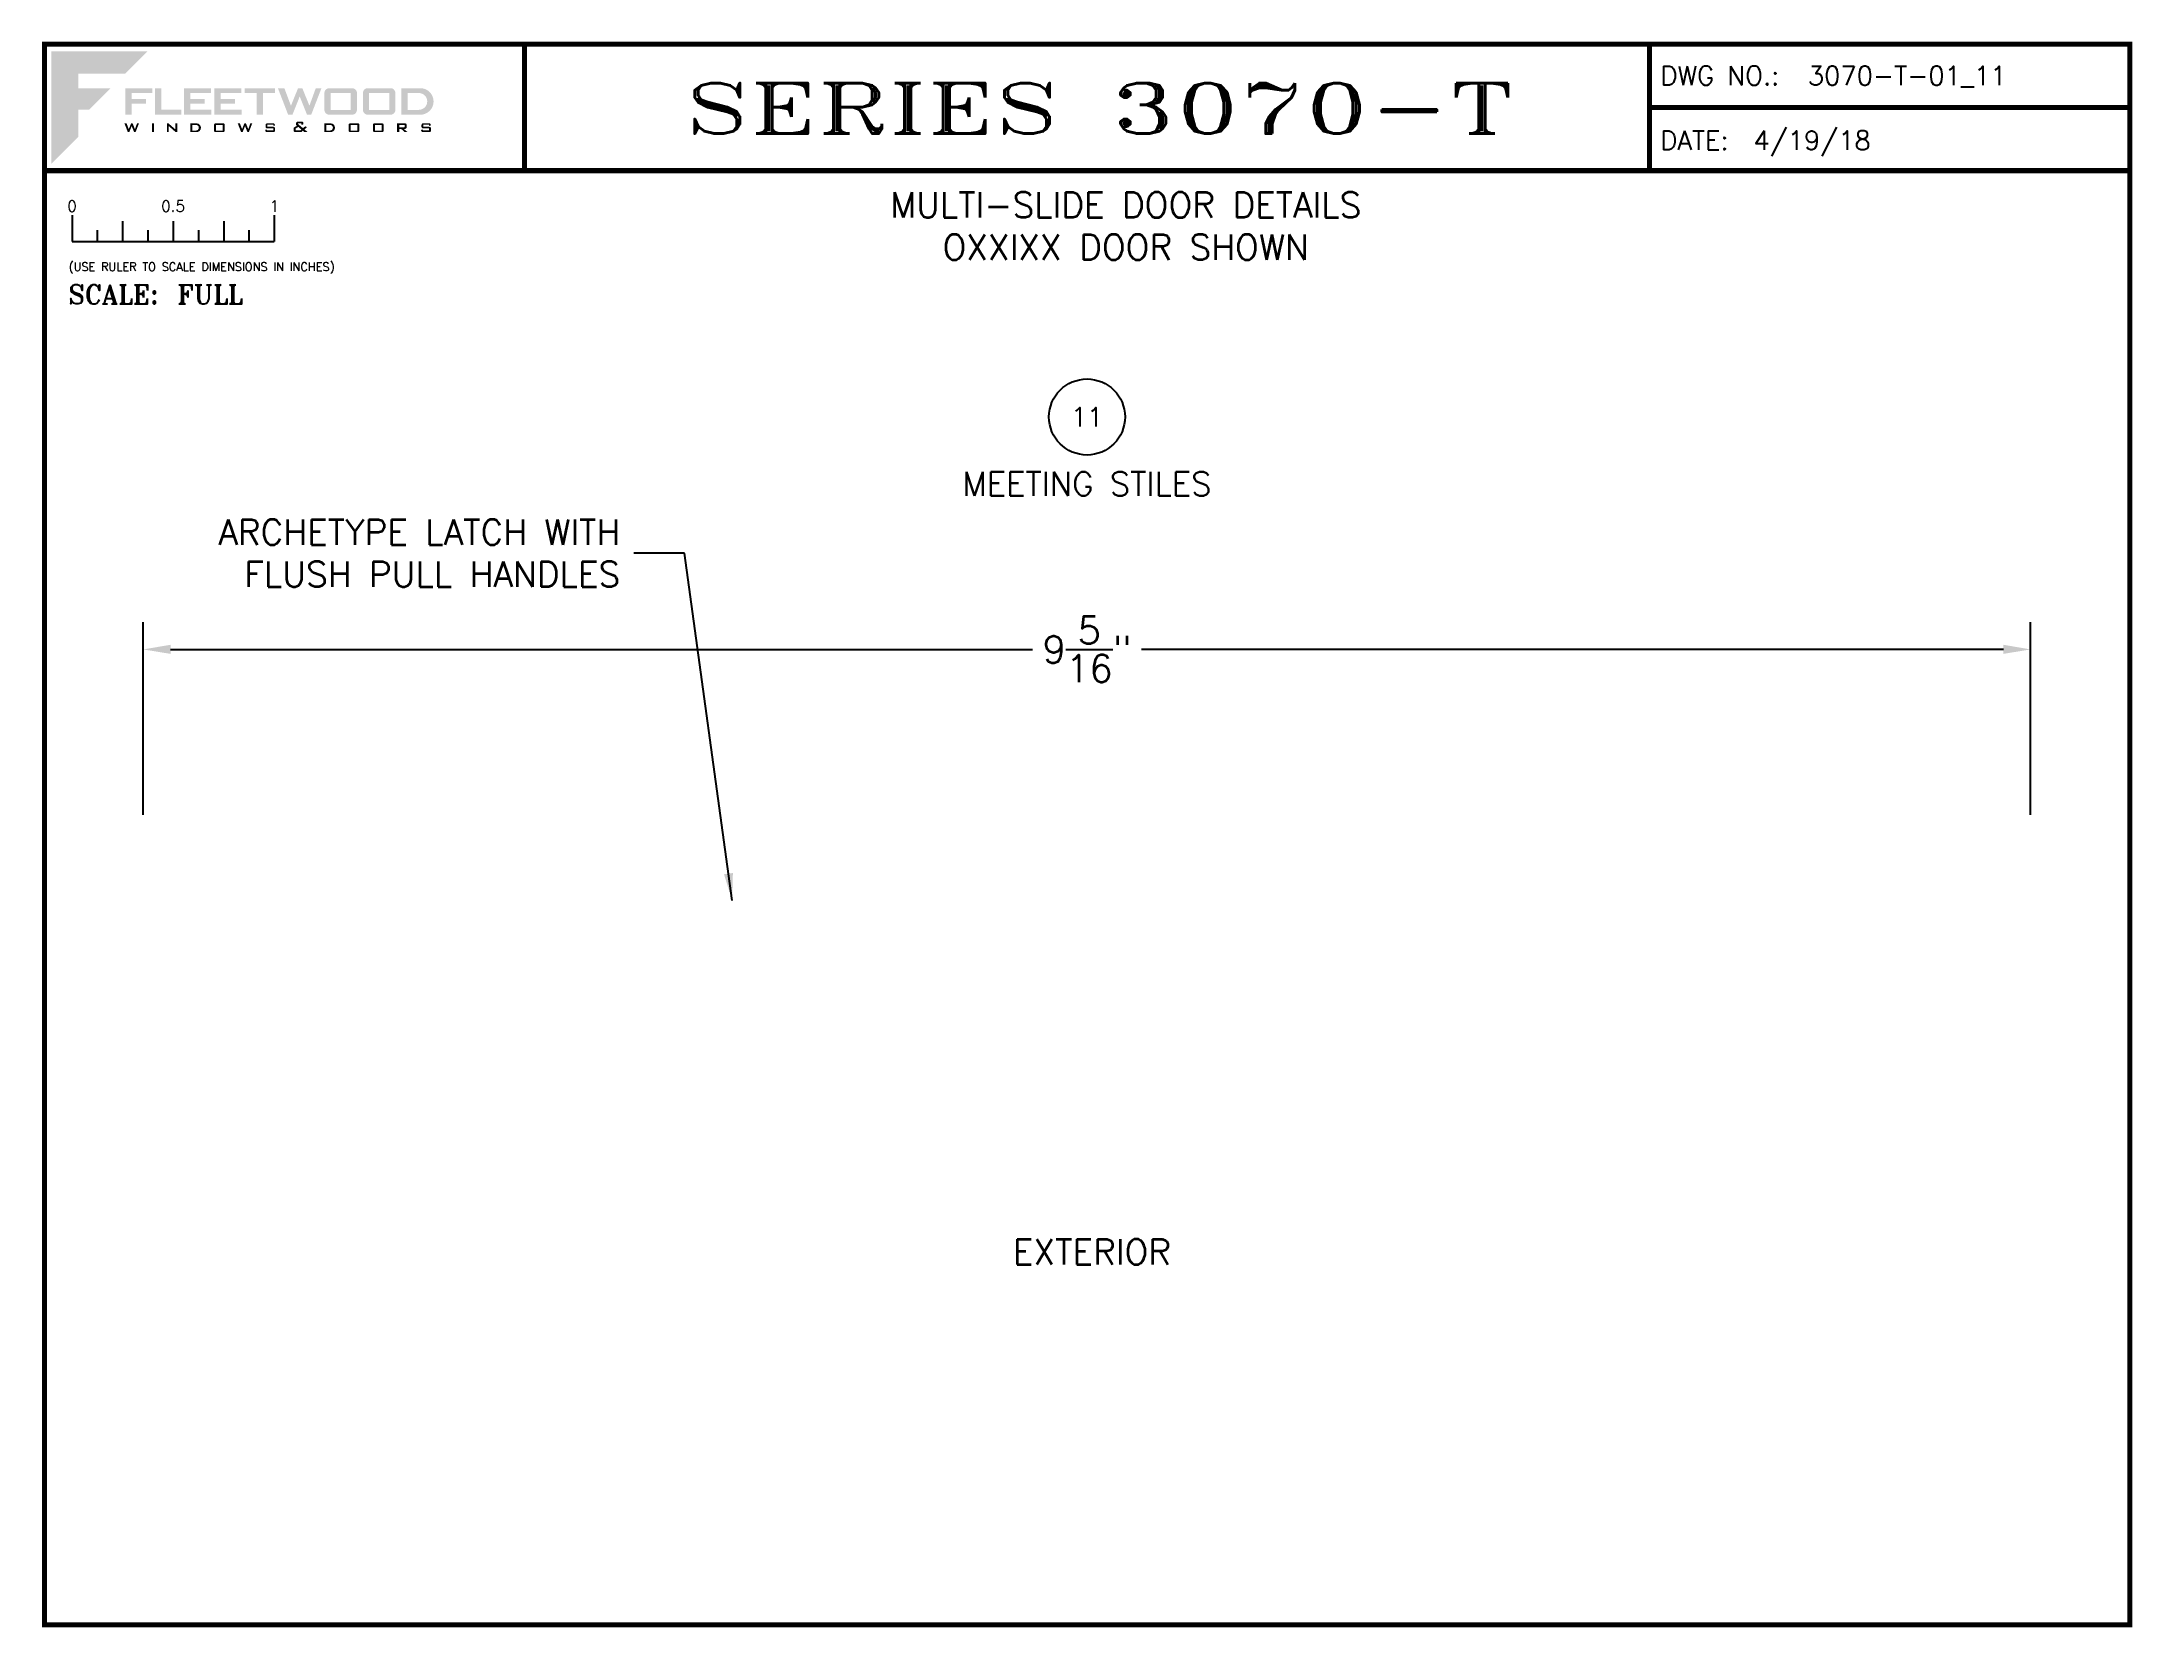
# Paper-space layout 'DETAIL 11' of a CAD drawing. Extents: x 0.1 to 10.5, y 0.1 to 7.9.
import ezdxf
from ezdxf.enums import TextEntityAlignment as Align

# ---------------------------------------------------------------- set-up
doc = ezdxf.new("R2010")
doc.units = 0
doc.header["$LTSCALE"] = 0.25
doc.header["$MEASUREMENT"] = 0
doc.layers.get('0').update_dxf_attribs({"linetype": 'CONTINUOUS'})
doc.layers.get('DEFPOINTS').update_dxf_attribs({"color": 1, "linetype": 'CONTINUOUS'})
for name, color, linetype in [('DIM', 7, 'CONTINUOUS'), ('TEXT', 7, 'CONTINUOUS'), ('TITLE-BLOCK', 7, 'CONTINUOUS')]:
    doc.layers.add(name, color=color, linetype=linetype)
doc.layers.add('VP', color=40, linetype='CONTINUOUS', plot=False)
doc.layers.get('VP').off()
doc.styles.add('ROMANS', font='romans')
doc.styles.add('ROMANT', font='romant')
doc.styles.add('SIMPLEX-094', font='simplex.shx', dxfattribs={"height": 0.094})
doc.styles.get("Standard").update_dxf_attribs({"font": 'simplex.shx'})
doc.dimstyles.new('FULL SCALE', dxfattribs={"dimscale": 0.75, "dimtxt": 0.18, "dimasz": 0.18, "dimexe": 0.18, "dimexo": 0.125, "dimgap": 0.09, "dimtad": 0, "dimtih": 1, "dimtoh": 1, "dimdec": 4, "dimzin": 0, "dimdsep": 46, "dimlunit": 4, "dimtxsty": 'Standard', "dimcen": 0.09, "dimadec": 0, "dimazin": 0, "dimtfac": 1, "dimtdec": 4, "dimtofl": 0, "dimtmove": 0, "dimatfit": 3, "dimfxl": 1, "dimtolj": 1, "dimtzin": 0, "dimarcsym": 0})

# ---------------------------------------------------------------- blocks, each defined once
blk = doc.blocks.new('sectball')
blk.add_circle((0, 0), 0.125)
blk.add_attdef('NO', text='', height=0.062).set_placement((0, 0), align=Align.MIDDLE_CENTER)
for tag, p in [('LINE1', (0, -0.2588)), ('LINE2', (0, -0.3864)), ('LINE3', (0, -0.5214))]:
    blk.add_attdef(tag, text='', height=0.078).set_placement(p, align=Align.CENTER)
blk = doc.blocks.new('Full')
for p, q in [((0.137, -0.219), (0.137, -0.35)), ((0.262, -0.294), (0.262, -0.35)), ((0.387, -0.249), (0.387, -0.35)), ((0.512, -0.294), (0.512, -0.35)), ((0.637, -0.249), (0.637, -0.35)), ((0.762, -0.294), (0.762, -0.35)), ((0.887, -0.249), (0.887, -0.35)), ((1.012, -0.294), (1.012, -0.35)), ((1.137, -0.219), (1.137, -0.35)), ((0.137, -0.35), (1.137, -0.35))]:
    blk.add_line(p, q)
for s, p in [('0', (0.137, -0.219)), ('0.5', (0.637, -0.219)), ('1', (1.137, -0.219))]:
    blk.add_text(s, height=0.055).set_placement(p, align=Align.BOTTOM_CENTER)
at = {"style": 'ROMANS'}
blk.add_text('(USE RULER TO SCALE DIMENSIONS IN INCHES)', height=0.04115, dxfattribs=at).set_placement((0.12, -0.495))
blk = doc.blocks.new('Fleetwood_Logo_6-10-15')
at = {"true_color": 0x144494}
h = blk.add_hatch(color=154, dxfattribs=at)
h.dxf.hatch_style = 1
h.paths.add_polyline_path([(0.2526, -0.0017), (0.0019, -0.0017), (0.0019, -0.2942), (0.0725, -0.2236), (0.0725, -0.1535), (0.1007, -0.1535), (0.1567, -0.0976), (0.0725, -0.0976), (0.0725, -0.0596), (0.1946, -0.0596)])
at = {"true_color": 0x656b6f}
h = blk.add_hatch(color=251, dxfattribs=at)
h.dxf.hatch_style = 1
h.paths.add_polyline_path([(0.2487, -0.1256), (0.2112, -0.1256), (0.2112, -0.1102), (0.2647, -0.1102), (0.2647, -0.0976), (0.1946, -0.0976), (0.1946, -0.1667), (0.2112, -0.1667), (0.2112, -0.1377), (0.2487, -0.1377)])
h = blk.add_hatch(color=251, dxfattribs=at)
h.dxf.hatch_style = 1
h.paths.add_polyline_path([(0.2886, -0.0976), (0.272, -0.0976), (0.272, -0.1667), (0.3401, -0.1667), (0.3401, -0.1535), (0.2886, -0.1535)])
h = blk.add_hatch(color=251, dxfattribs=at)
h.dxf.hatch_style = 1
h.paths.add_polyline_path([(0.4175, -0.0976), (0.3474, -0.0976), (0.3474, -0.1667), (0.4185, -0.1667), (0.4185, -0.1534), (0.364, -0.1534), (0.364, -0.1377), (0.4015, -0.1377), (0.4015, -0.1256), (0.364, -0.1256), (0.364, -0.1102), (0.4175, -0.1102)])
h = blk.add_hatch(color=251, dxfattribs=at)
h.dxf.hatch_style = 1
h.paths.add_polyline_path([(0.4965, -0.0976), (0.4264, -0.0976), (0.4264, -0.1667), (0.4975, -0.1667), (0.4975, -0.1534), (0.443, -0.1534), (0.443, -0.1377), (0.4804, -0.1377), (0.4804, -0.1256), (0.443, -0.1256), (0.443, -0.1102), (0.4965, -0.1102)])
h = blk.add_hatch(color=251, dxfattribs=at)
h.dxf.hatch_style = 1
h.paths.add_polyline_path([(0.5842, -0.0976), (0.5054, -0.0976), (0.5054, -0.1102), (0.5365, -0.1102), (0.5365, -0.1667), (0.5531, -0.1667), (0.5531, -0.1102), (0.5842, -0.1102)])
h = blk.add_hatch(color=251, dxfattribs=at)
h.dxf.hatch_style = 1
h.paths.add_polyline_path([(0.6089, -0.0976), (0.5921, -0.0976), (0.6188, -0.1667), (0.63, -0.1667), (0.6489, -0.1192), (0.6679, -0.1667), (0.6789, -0.1667), (0.7056, -0.0976), (0.6908, -0.0976), (0.6742, -0.1433), (0.6558, -0.0976), (0.6446, -0.0976), (0.6261, -0.1433)])
h = blk.add_hatch(color=251, dxfattribs=at)
h.dxf.hatch_style = 1
h.paths.add_polyline_path([(0.7853, -0.0976), (0.726, -0.0976, 0.414214), (0.7133, -0.1102), (0.7133, -0.154, 0.414214), (0.726, -0.1667), (0.7853, -0.1667, 0.414214), (0.798, -0.154), (0.798, -0.1102, 0.414214)])
h.paths.add_polyline_path([(0.7819, -0.1102), (0.7819, -0.154), (0.7294, -0.154), (0.7294, -0.1102)], flags=16)
h = blk.add_hatch(color=251, dxfattribs=at)
h.dxf.hatch_style = 1
h.paths.add_polyline_path([(0.8856, -0.0976), (0.8262, -0.0976, 0.414214), (0.8136, -0.1102), (0.8136, -0.154, 0.414214), (0.8262, -0.1667), (0.8856, -0.1667, 0.414214), (0.8982, -0.154), (0.8982, -0.1102, 0.414214)])
h.paths.add_polyline_path([(0.8822, -0.1102), (0.8822, -0.154), (0.8296, -0.154), (0.8296, -0.1102)], flags=16)
h = blk.add_hatch(color=251, dxfattribs=at)
h.dxf.hatch_style = 1
h.paths.add_polyline_path([(0.9632, -0.0976), (0.914, -0.0976), (0.914, -0.1667), (0.9632, -0.1667, 1)])
h.paths.add_polyline_path([(0.9301, -0.1102), (0.9593, -0.1102, -1), (0.9593, -0.154), (0.9301, -0.154)], flags=16)
h = blk.add_hatch(color=7)
h.dxf.hatch_style = 1
h.paths.add_polyline_path([(0.2301, -0.1891), (0.2251, -0.1891), (0.2196, -0.2043), (0.2134, -0.1891), (0.2097, -0.1891), (0.2035, -0.2043), (0.1978, -0.1891), (0.1922, -0.1891), (0.2011, -0.2121), (0.2048, -0.2121), (0.2112, -0.1963), (0.2175, -0.2121), (0.2212, -0.2121)])
h = blk.add_hatch(color=7)
h.dxf.hatch_style = 1
h.paths.add_polyline_path([(0.2691, -0.1891), (0.2637, -0.1891), (0.2637, -0.2118), (0.2637, -0.2121), (0.2691, -0.2121)])
h = blk.add_hatch(color=7)
h.dxf.hatch_style = 1
h.paths.add_polyline_path([(0.3077, -0.1964), (0.3259, -0.2121), (0.3298, -0.2121), (0.3298, -0.1891), (0.325, -0.1891), (0.325, -0.2047), (0.3067, -0.1891), (0.3029, -0.1891), (0.3029, -0.2121), (0.3077, -0.2121)])
h = blk.add_hatch(color=7)
h.dxf.hatch_style = 1
h.paths.add_polyline_path([(0.3801, -0.1891), (0.3637, -0.1891), (0.3637, -0.2121), (0.3801, -0.2121, 1)])
h.paths.add_polyline_path([(0.3691, -0.2079), (0.3691, -0.1933), (0.3788, -0.1933, -1), (0.3788, -0.2079)], flags=16)
h = blk.add_hatch(color=7)
h.dxf.hatch_style = 1
h.paths.add_polyline_path([(0.4537, -0.2079), (0.4537, -0.1933, 0.414214), (0.4495, -0.1891), (0.4297, -0.1891, 0.414214), (0.4255, -0.1933), (0.4255, -0.2079, 0.414214), (0.4297, -0.2121), (0.4495, -0.2121, 0.414214)])
h.paths.add_polyline_path([(0.4308, -0.2079), (0.4308, -0.1933), (0.4484, -0.1933), (0.4484, -0.2079)], flags=16)
h = blk.add_hatch(color=7)
h.dxf.hatch_style = 1
h.paths.add_polyline_path([(0.5253, -0.1891), (0.5203, -0.1891), (0.5148, -0.2043), (0.5087, -0.1891), (0.5049, -0.1891), (0.4988, -0.2043), (0.493, -0.1891), (0.4874, -0.1891), (0.4963, -0.2121), (0.5001, -0.2121), (0.5064, -0.1963), (0.5127, -0.2121), (0.5164, -0.2121)])
h = blk.add_hatch(color=7)
h.dxf.hatch_style = 1
h.paths.add_polyline_path([(0.5801, -0.1891), (0.5643, -0.1891, 0.414214), (0.56, -0.1933), (0.56, -0.1981, 0.414214), (0.5643, -0.2024), (0.58, -0.2024), (0.58, -0.2078), (0.5637, -0.2078), (0.5637, -0.2052), (0.5591, -0.2062), (0.5591, -0.2078, 0.414214), (0.5634, -0.2121), (0.5805, -0.2121, 0.414214), (0.5848, -0.2078), (0.5848, -0.2024, 0.414214), (0.5805, -0.1982), (0.5648, -0.1982), (0.5648, -0.193), (0.5798, -0.193), (0.5798, -0.1958), (0.5843, -0.1948), (0.5843, -0.1933, 0.414214)])
h = blk.add_hatch(color=7)
h.dxf.hatch_style = 1
h.paths.add_polyline_path([(0.645, -0.1913, -0.222262), (0.6447, -0.1906), (0.6447, -0.1892), (0.6535, -0.1892), (0.6535, -0.193), (0.6587, -0.1918), (0.6587, -0.189, 0.414214), (0.6544, -0.1847), (0.6437, -0.1847, 0.414214), (0.6394, -0.189), (0.6394, -0.1922, 0.222262), (0.6407, -0.1948), (0.6415, -0.1955), (0.6345, -0.1998, 0.260684), (0.6329, -0.2027), (0.6329, -0.2078, 0.414214), (0.6372, -0.2121), (0.6514, -0.2121, 0.17577), (0.6536, -0.2113), (0.657, -0.2085), (0.6614, -0.2121), (0.6699, -0.2121), (0.6613, -0.2049), (0.6676, -0.1997), (0.6637, -0.1964), (0.6574, -0.2017)])
h.paths.add_polyline_path([(0.6532, -0.2052), (0.6509, -0.2072, -0.17577), (0.6502, -0.2074), (0.6382, -0.2074), (0.6382, -0.2033, -0.260684), (0.6387, -0.2025), (0.6451, -0.1985)], flags=16)
h = blk.add_hatch(color=7)
h.dxf.hatch_style = 1
h.paths.add_polyline_path([(0.7294, -0.1891), (0.713, -0.1891), (0.713, -0.2121), (0.7294, -0.2121, 1)])
h.paths.add_polyline_path([(0.7184, -0.2079), (0.7184, -0.1933), (0.7281, -0.1933, -1), (0.7281, -0.2079)], flags=16)
h = blk.add_hatch(color=7)
h.dxf.hatch_style = 1
h.paths.add_polyline_path([(0.8045, -0.2079), (0.8045, -0.1933, 0.414214), (0.8003, -0.1891), (0.7805, -0.1891, 0.414214), (0.7763, -0.1933), (0.7763, -0.2079, 0.414214), (0.7805, -0.2121), (0.8003, -0.2121, 0.414214)])
h.paths.add_polyline_path([(0.7816, -0.2079), (0.7816, -0.1933), (0.7992, -0.1933), (0.7992, -0.2079)], flags=16)
h = blk.add_hatch(color=7)
h.dxf.hatch_style = 1
h.paths.add_polyline_path([(0.8678, -0.2079), (0.8678, -0.1933, 0.414214), (0.8636, -0.1891), (0.8438, -0.1891, 0.414214), (0.8396, -0.1933), (0.8396, -0.2079, 0.414214), (0.8438, -0.2121), (0.8636, -0.2121, 0.414214)])
h.paths.add_polyline_path([(0.8449, -0.2079), (0.8449, -0.1933), (0.8624, -0.1933), (0.8624, -0.2079)], flags=16)
h = blk.add_hatch(color=7)
h.dxf.hatch_style = 1
h.paths.add_polyline_path([(0.9277, -0.1993), (0.9277, -0.1933, 0.414214), (0.9235, -0.1891), (0.9028, -0.1891), (0.9028, -0.2121), (0.9082, -0.2121), (0.9082, -0.2035), (0.9131, -0.2035), (0.9224, -0.2121), (0.9303, -0.2121), (0.9197, -0.2035), (0.9235, -0.2035, 0.414214)])
h.paths.add_polyline_path([(0.9082, -0.1993), (0.9082, -0.1933), (0.9214, -0.1933, -0.414214), (0.9224, -0.1943), (0.9224, -0.1983, -0.414214), (0.9214, -0.1993)], flags=16)
h = blk.add_hatch(color=7)
h.dxf.hatch_style = 1
h.paths.add_polyline_path([(0.9867, -0.1982), (0.971, -0.1982), (0.971, -0.193), (0.9859, -0.193), (0.9859, -0.1958), (0.9905, -0.1948), (0.9905, -0.1933, 0.414214), (0.9863, -0.1891), (0.9705, -0.1891, 0.414214), (0.9662, -0.1933), (0.9662, -0.1981, 0.414214), (0.9705, -0.2024), (0.9862, -0.2024), (0.9862, -0.2078), (0.9699, -0.2078), (0.9699, -0.2052), (0.9653, -0.2062), (0.9653, -0.2078, 0.414214), (0.9696, -0.2121), (0.9867, -0.2121, 0.414214), (0.991, -0.2078), (0.991, -0.2024, 0.414214)])
blk = doc.blocks.new('A-SIZE_L')
for p, q in [((8.095, 7.907), (8.095, 7.282)), ((8.095, 7.594), (10.47, 7.594)), ((0.157, 7.282), (10.47, 7.282))]:
    blk.add_line(p, q)
at = {"const_width": 0.025}
for points in [[(0.157, 7.907), (10.47, 7.907), (10.47, 0.093), (0.157, 0.093), (0.157, 7.907)], [(2.532, 7.907), (2.532, 7.282)], [(8.095, 7.907), (8.095, 7.282)], [(8.095, 7.594), (10.47, 7.594)], [(0.157, 7.282), (10.47, 7.282)]]:
    blk.add_lwpolyline(points, dxfattribs=at)
at = {"xscale": 1.898091133004928, "yscale": 1.898091133004928, "zscale": 1.898091133004928}
blk.add_blockref('Fleetwood_Logo_6-10-15', (0.188, 7.875), dxfattribs=at)
for s, style, p in [('DWG NO.:', 'SIMPLEX-094', (8.149, 7.705)), ('DATE:', 'SIMPLEX-094', (8.148, 7.385)), ('SCALE:', 'ROMANT', (0.276, 6.623))]:
    blk.add_text(s, height=0.094, dxfattribs=dict(style=style)).set_placement(p)
for tag, p, style in [('DWG_NO', (8.878, 7.705), 'SIMPLEX-094'), ('DATE', (8.609, 7.385), 'SIMPLEX-094'), ('SCALE', (0.814, 6.623), 'ROMANT')]:
    blk.add_attdef(tag, p, '', height=0.094, dxfattribs=dict(style=style))
for tag, height, style, width, p, p2 in [('DWG_NO', 0.094, 'SIMPLEX-094', 2.60233, (8.876, 7.704), (10.367, 7.704)), ('PRODUCT', 0.25, 'ROMANT', 2.260212, (3.282, 7.465), (7.345, 7.465))]:
    blk.add_attdef(tag, text='', height=height, dxfattribs=dict(style=style, width=width)).set_placement(p, p2, align=Align.FIT)
blk = doc.blocks.new('*D83')
at = {"layer": 'DEFPOINTS', "color": 0}
for p in [(9.98, 4.915), (0.646, 4.003), (9.98, 4.003)]:
    blk.add_point(p, dxfattribs=at)
at = {"layer": 'DIM', "color": 0, "lineweight": -2}
for p, q in [((0.646, 4.097), (0.646, 5.05)), ((9.98, 4.097), (9.98, 5.05)), ((0.781, 4.915), (5.043, 4.915)), ((9.845, 4.915), (5.583, 4.915))]:
    blk.add_line(p, q, dxfattribs=at)
at = {"layer": 'DIM', "color": 0}
for points in [[(0.781, 4.938), (0.781, 4.893), (0.646, 4.915)], [(9.845, 4.938), (9.845, 4.893), (9.98, 4.915)]]:
    blk.add_solid(points, dxfattribs=at)
at = {"layer": 'DIM', "color": 0, "insert": (5.313, 4.915), "char_height": 0.135, "attachment_point": 5}
blk.add_mtext('\\A1;9{\\H1.000000x;\\S5/16;}"', dxfattribs=at)

psp = doc.layouts.new('DETAIL 11')

# ---------------------------------------------------------------- block references
at = {"layer": 'TEXT', "xscale": 1.504, "yscale": 1.504, "zscale": 1.504}
psp.add_blockref('sectball', (5.31325, 6.06419), dxfattribs=at).add_auto_attribs({'NO': '11', 'LINE1': 'MEETING STILES'})
at = {"layer": 'TITLE-BLOCK'}
ref = psp.add_blockref('A-SIZE_L', (0, 0), dxfattribs=at)
ref.add_attrib('DATE', '4/19/18', (8.60916, 7.38469), dxfattribs={"layer": '0', "height": 0.094, "style": 'SIMPLEX-094'})
ref.add_attrib('SCALE', 'FULL', (0.81442, 6.62314), dxfattribs={"layer": '0', "height": 0.094, "style": 'ROMANT'})
ref.add_attrib('PRODUCT', 'SERIES 3070-T', dxfattribs={"layer": '0', "height": 0.25, "style": 'ROMANT', "width": 1.324706}).set_placement((3.32575, 7.46527), (7.42603, 7.46527), align=Align.FIT)
ref.add_attrib('DWG_NO', '3070-T-01_11', (8.87809, 7.70479), dxfattribs={"layer": '0', "height": 0.094, "style": 'SIMPLEX-094'})
psp.add_blockref('Full', (0.15675, 7.2815), dxfattribs=at)

# ---------------------------------------------------------------- texts
at = {"layer": 'TEXT'}
psp.add_text('EXTERIOR', height=0.125, dxfattribs=at).set_placement((5.33778, 1.87412), align=Align.CENTER)
at = {"layer": 'TEXT', "insert": (5.50438, 7.00849), "char_height": 0.125, "width": 5.1807452, "attachment_point": 5}
psp.add_mtext('MULTI-SLIDE DOOR DETAILS\\POXXIXX DOOR SHOWN', dxfattribs=at)
at = {"layer": 'TEXT', "insert": (3.00455, 5.55784), "char_height": 0.125, "attachment_point": 3}
psp.add_mtext('\\A1;ARCHETYPE LATCH WITH\\PFLUSH PULL HANDLES', dxfattribs=at)

# ---------------------------------------------------------------- dimensions: what is measured, and where the dimension line sits
at = {"layer": 'DIM'}
dim = psp.add_linear_dim(base=(9.98005, 4.91538), p1=(0.64645, 4.00338), p2=(9.98005, 4.00307), dimstyle='FULL SCALE', dxfattribs=at)
dim.commit()
dim.dimension.update_dxf_attribs({"geometry": '*D83', "text_midpoint": (5.31325, 4.91538), "dimtype": 160})

# ---------------------------------------------------------------- leaders
at = {"layer": 'TEXT', "annotation_type": 0, "has_hookline": 1, "hookline_direction": 1, "text_width": 2.29167}
psp.add_leader([(3.55845, 3.67301), (3.32205, 5.39012), (3.07205, 5.39012)], dimstyle='FULL SCALE', override={"dimgap": 0.09, "dimtad": 0}, dxfattribs=at)

# ---------------------------------------------------------------- viewports
at = {"layer": 'VP'}
psp.add_viewport(center=(5.28971, 3.34091), size=(10.00929, 2.6904961), view_center_point=(6.65566, -0.96019), view_height=2.6904959, dxfattribs=at)

doc.saveas('drawing.dxf')
